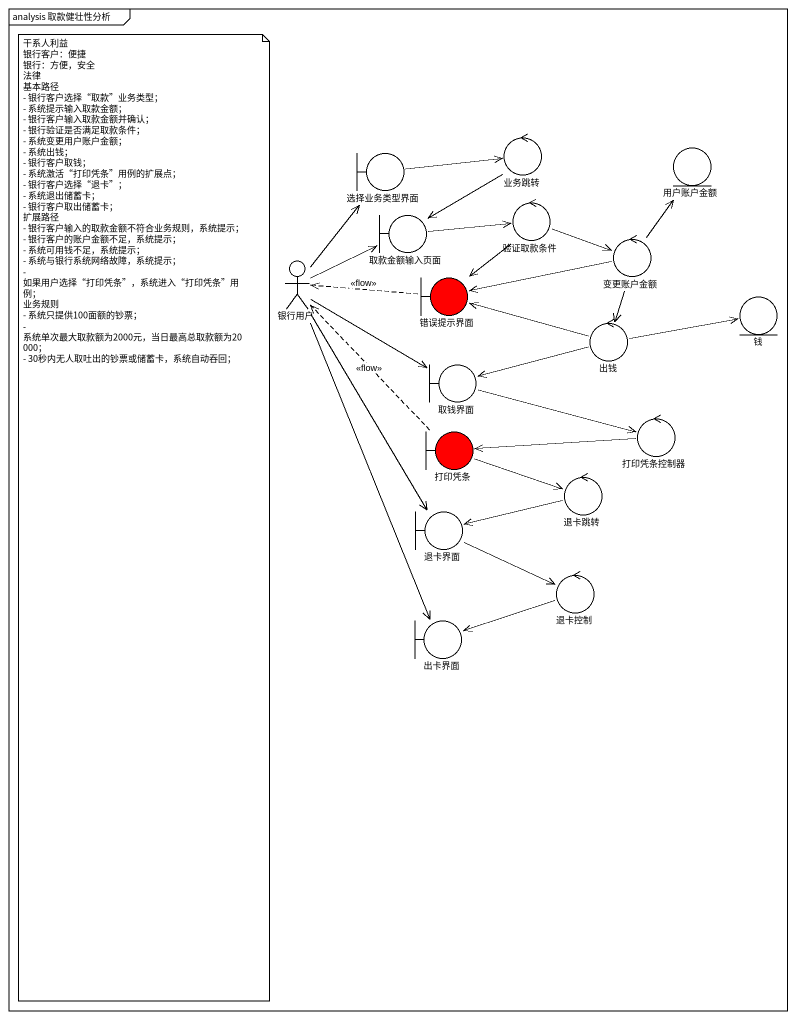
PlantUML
@startuml
mainframe analysis 取款健壮性分析
boundary 选择业务类型界面
control 业务跳转
entity 用户账户金额
control 验证取款条件
boundary 取款金额输入页面
control 变更账户金额
actor 银行用户
boundary 错误提示界面 #FF0000
control 出钱
entity 钱
boundary 取钱界面
boundary 打印凭条 #FF0000
control 打印凭条控制器
control 退卡跳转
boundary 退卡界面
control 退卡控制
boundary 出卡界面
选择业务类型界面 -right-> 业务跳转
业务跳转 --> 取款金额输入页面
验证取款条件 -right-> 变更账户金额
验证取款条件 --> 错误提示界面
取款金额输入页面 -right-> 验证取款条件
变更账户金额 -up-> 用户账户金额
变更账户金额 -left-> 错误提示界面
变更账户金额 --> 出钱
银行用户 -up-> 选择业务类型界面
银行用户 -right-> 取款金额输入页面
银行用户 -right-> 取钱界面
银行用户 --> 退卡界面
银行用户 --> 出卡界面
错误提示界面 .left.> 银行用户 : <<flow>>
出钱 -left-> 错误提示界面
出钱 -right-> 钱
出钱 -left-> 取钱界面
取钱界面 -right-> 打印凭条控制器
打印凭条 .up.> 银行用户 : <<flow>>
打印凭条 -right-> 退卡跳转
打印凭条控制器 -left-> 打印凭条
退卡跳转 -left-> 退卡界面
退卡界面 -right-> 退卡控制
退卡控制 -left-> 出卡界面
note as N1
  干系人利益
  银行客户：便捷
  银行：方便，安全
  法律
  基本路径
  - 银行客户选择“取款”业务类型；
  - 系统提示输入取款金额；
  - 银行客户输入取款金额并确认；
  - 银行验证是否满足取款条件；
  - 系统变更用户账户金额；
  - 系统出钱；
  - 银行客户取钱；
  - 系统激活“打印凭条”用例的扩展点；
  - 银行客户选择“退卡”；
  - 系统退出储蓄卡；
  - 银行客户取出储蓄卡；
  扩展路径
  - 银行客户输入的取款金额不符合业务规则，系统提示；
  - 银行客户的账户金额不足，系统提示；
  - 系统可用钱不足，系统提示；
  - 系统与银行系统网络故障，系统提示；
  - 如果用户选择“打印凭条”，系统进入“打印凭条”用例；
  业务规则
  - 系统只提供100面额的钞票；
  - 系统单次最大取款额为2000元，当日最高总取款额为20000；
  - 30秒内无人取吐出的钞票或储蓄卡，系统自动吞回；
end note
@enduml
